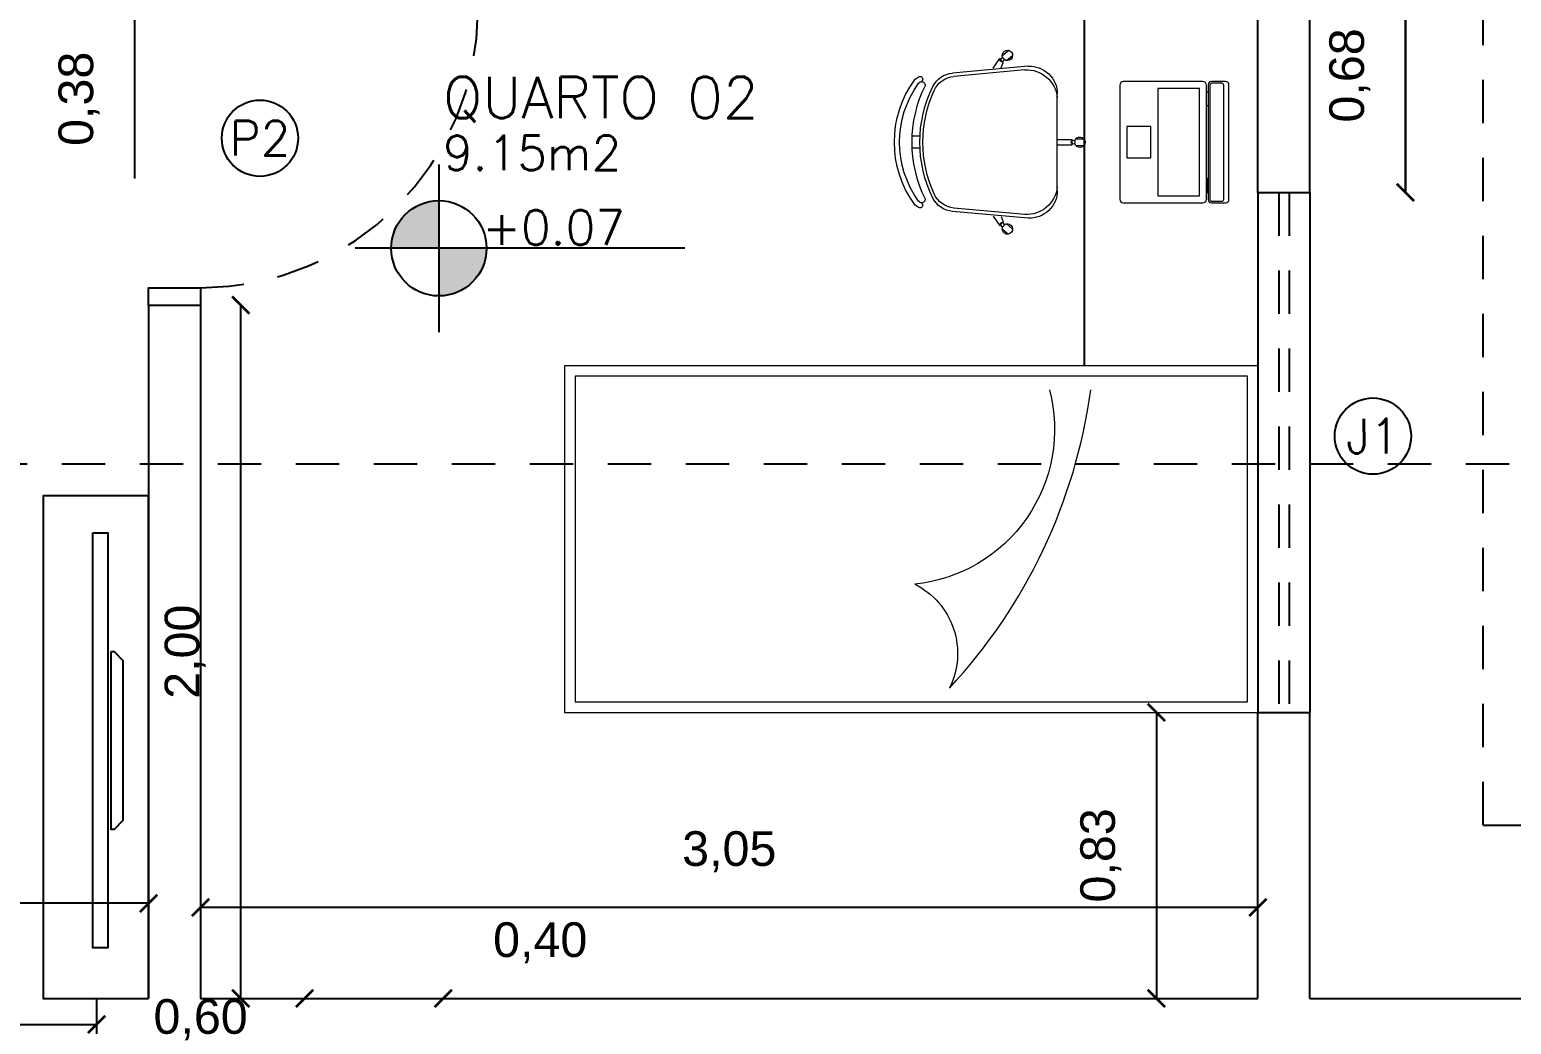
# Model space of a CAD drawing. Header units: millimetres. Extents: x -72 to 470, y 3 to 161.
# Drawn here: x 400.186 to 404.46, y 54.553 to 57.423 of the extents above; entities that cross this region are included whole.
import ezdxf
from ezdxf.enums import TextEntityAlignment as Align

# ---------------------------------------------------------------- set-up
doc = ezdxf.new("R2010")
doc.units = ezdxf.units.MM
doc.linetypes.add('HIDDEN2', pattern=[0.1875, 0.125, -0.0625])
doc.layers.get('0').update_dxf_attribs({"color": 3})
for name, color, linetype in [('003', 3, 'Continuous'), ('AR-MOB', 252, 'Continuous'), ('COTA', 7, 'Continuous'), ('DIVERSOS', 1, 'Continuous'), ('ESQUQDRIA', 2, 'Continuous'), ('JANELAS_EXTERNO', 1, 'Continuous'), ('LAYER2', 5, 'Continuous'), ('Nomes de Ruas', 3, 'Continuous'), ('PROJEÇÃO', 1, 'HIDDEN2'), ('txt_0', 7, 'Continuous'), ('txt_1', 7, 'Continuous')]:
    doc.layers.add(name, color=color, linetype=linetype)
doc.layers.add('E-Lay-9', color=9, linetype='Continuous', lineweight=9)
doc.styles.add('PADRAO_TXT', font='romans.shx')
doc.styles.get("Standard").update_dxf_attribs({"font": 'arial.ttf'})
doc.dimstyles.new('ISO-25', dxfattribs={"dimtxt": 0.1, "dimasz": 0.05, "dimexe": 1.25, "dimexo": 0.625, "dimgap": 0.1, "dimtad": 1, "dimzin": 1, "dimtxsty": 'Standard', "dimblk": 'ARCHTICK', "dimcen": 2.5, "dimse1": 1, "dimse2": 1, "dimazin": 3, "dimtfac": 1, "dimtmove": 0, "dimatfit": 3, "dimldrblk": 'ARCHTICK', "dimfxl": 1, "dimarcsym": 0})

# ---------------------------------------------------------------- blocks, each defined once
blk = doc.blocks.new('sc_codj')
at = {"layer": 'txt_0', "style": 'PADRAO_TXT'}
blk.add_attdef('CODIGO_JANELA', text='', height=1, dxfattribs=at).set_placement((0, 0), align=Align.MIDDLE)
blk = doc.blocks.new('sc_codp')
at = {"layer": 'txt_0', "style": 'PADRAO_TXT'}
blk.add_attdef('CODIGO_PORTA', text='', height=1, dxfattribs=at).set_placement((0, 0), align=Align.MIDDLE)
blk = doc.blocks.new('_ArchTick')
at = {"color": 0, "linetype": 'ByBlock', "const_width": 0.15}
blk.add_lwpolyline([(-0.5, -0.5), (0.5, 0.5)], dxfattribs=at)
blk = doc.blocks.new('*D328')
at = {"layer": 'Defpoints', "color": 0, "transparency": 16777216}
for p in [(403.8792, 54.4781), (405.3792, 54.4781), (405.3792, 54.4037)]:
    blk.add_point(p, dxfattribs=at)
at = {"layer": 'txt_1', "color": 0, "lineweight": -2, "transparency": 16777216}
blk.add_line((403.8792, 54.4037), (405.3792, 54.4037), dxfattribs=at)
at = {"layer": 'txt_1', "color": 0, "lineweight": -2, "transparency": 16777216, "xscale": 0.05, "yscale": 0.05, "zscale": 0.05, "rotation": 180}
blk.add_blockref('_ArchTick', (403.8792, 54.4037), dxfattribs=at)
at = {"layer": 'txt_1', "color": 0, "lineweight": -2, "transparency": 16777216, "xscale": 0.05, "yscale": 0.05, "zscale": 0.05}
blk.add_blockref('_ArchTick', (405.3792, 54.4037), dxfattribs=at)
at = {"layer": 'txt_1', "color": 0, "transparency": 16777216, "insert": (404.6292, 54.5638), "char_height": 0.1, "attachment_point": 5}
blk.add_mtext('1,50', dxfattribs=at)
blk = doc.blocks.new('*D331')
at = {"layer": 'Defpoints', "color": 0, "transparency": 16777216}
for p in [(403.7292, 55.4531), (403.4362, 54.6281), (403.7292, 54.6281)]:
    blk.add_point(p, dxfattribs=at)
at = {"layer": 'txt_1', "color": 0, "lineweight": -2, "transparency": 16777216}
blk.add_line((403.4362, 55.4531), (403.4362, 54.6281), dxfattribs=at)
at = {"layer": 'txt_1', "color": 0, "lineweight": -2, "transparency": 16777216, "xscale": 0.05, "yscale": 0.05, "zscale": 0.05}
for p, rotation in [((403.4362, 55.4531), 90), ((403.4362, 54.6281), 270)]:
    blk.add_blockref('_ArchTick', p, dxfattribs=dict(at, rotation=rotation))
at = {"layer": 'txt_1', "color": 0, "transparency": 16777216, "insert": (403.2761, 55.0406), "char_height": 0.1, "attachment_point": 5, "rotation": 90}
blk.add_mtext('0,83', dxfattribs=at)
blk = doc.blocks.new('*D332')
at = {"layer": 'Defpoints', "color": 0, "transparency": 16777216}
for p in [(400.6792, 56.6281), (400.7949, 56.6281), (400.6792, 54.6281)]:
    blk.add_point(p, dxfattribs=at)
at = {"layer": 'txt_1', "color": 0, "lineweight": -2, "transparency": 16777216}
blk.add_line((400.7949, 54.6281), (400.7949, 56.6281), dxfattribs=at)
at = {"layer": 'txt_1', "color": 0, "lineweight": -2, "transparency": 16777216, "xscale": 0.05, "yscale": 0.05, "zscale": 0.05}
for p, rotation in [((400.7949, 56.6281), 90), ((400.7949, 54.6281), 270)]:
    blk.add_blockref('_ArchTick', p, dxfattribs=dict(at, rotation=rotation))
at = {"layer": 'txt_1', "color": 0, "transparency": 16777216, "insert": (400.6349, 55.6281), "char_height": 0.1, "attachment_point": 5, "rotation": 90}
blk.add_mtext('2,00', dxfattribs=at)
blk = doc.blocks.new('*D344')
at = {"layer": 'Defpoints', "color": 0, "transparency": 16777216}
for p in [(396.8792, 54.9023), (396.8792, 54.6281), (400.5292, 54.6281)]:
    blk.add_point(p, dxfattribs=at)
at = {"layer": 'txt_1', "color": 0, "lineweight": -2, "transparency": 16777216}
blk.add_line((400.5292, 54.9023), (396.8792, 54.9023), dxfattribs=at)
at = {"layer": 'txt_1', "color": 0, "lineweight": -2, "transparency": 16777216, "xscale": 0.05, "yscale": 0.05, "zscale": 0.05, "rotation": 180}
blk.add_blockref('_ArchTick', (396.8792, 54.9023), dxfattribs=at)
at = {"layer": 'txt_1', "color": 0, "lineweight": -2, "transparency": 16777216, "xscale": 0.05, "yscale": 0.05, "zscale": 0.05}
blk.add_blockref('_ArchTick', (400.5292, 54.9023), dxfattribs=at)
at = {"layer": 'txt_1', "color": 0, "transparency": 16777216, "insert": (398.7042, 55.0624), "char_height": 0.1, "attachment_point": 5}
blk.add_mtext('3,65', dxfattribs=at)
blk = doc.blocks.new('A$C76E36590')
at = {"layer": 'AR-MOB', "color": 8}
blk.add_lwpolyline([(-0.4418, -1.0005), (-0.4503, -1.0005), (-0.476, -0.9749), (-0.476, -0.5132), (-0.4503, -0.4875), (-0.4418, -0.4875)], close=True, dxfattribs=at)
blk = doc.blocks.new('Cadeira')
at = {"layer": 'E-Lay-9', "color": 8}
for p, q in [((-0.0093, 0.0535), (-0.0093, 0.0769)), ((0.0096, 0.0535), (0.0096, 0.0769)), ((-0.1393, 0), (0.1393, 0)), ((-0.0075, 0), (-0.0075, 0.0425)), ((-0.0075, 0.0425), (-0.0056, 0.0425)), ((0.0056, 0.0425), (0.0075, 0.0425)), ((0.0075, 0), (0.0075, 0.0425)), ((-0.2192, -0.0836), (-0.1996, -0.3023)), ((0.2192, -0.0836), (0.1996, -0.3023)), ((-0.2087, -0.0936), (-0.1898, -0.2982)), ((0.2087, -0.0936), (0.1898, -0.2982)), ((-0.25, -0.1588), (-0.265, -0.1409)), ((-0.2355, -0.1467), (-0.2505, -0.1288)), ((-0.2398, -0.1647), (-0.2413, -0.1659)), ((-0.2133, -0.1847), (-0.2413, -0.1659)), ((-0.2298, -0.1563), (-0.2313, -0.1575)), ((-0.2144, -0.1618), (-0.2298, -0.1563)), ((0.2133, -0.1847), (0.2413, -0.1659)), ((0.2144, -0.1618), (0.2298, -0.1563)), ((0.2298, -0.1563), (0.2313, -0.1575)), ((0.2355, -0.1467), (0.2505, -0.1288)), ((0.2398, -0.1647), (0.2413, -0.1659)), ((0.25, -0.1588), (0.265, -0.1409)), ((-0.0175, -0.3961), (-0.0175, -0.4196)), ((0.0175, -0.3961), (0.0175, -0.4196))]:
    blk.add_line(p, q, dxfattribs=at)
blk.add_lwpolyline([(0.1631, -0.3812, -0.237888), (-0.1631, -0.3812, 0.605717), (-0.1738, -0.3953, 0.122717), (-0.17, -0.4, 0.323529), (0.17, -0.4, 0.122717), (0.1738, -0.3953, 0.605717)], format="xyb", close=True, dxfattribs=at)
for centre in [(0, 0.0466), (-0.2382, -0.1579), (0.2382, -0.1579)]:
    blk.add_circle(centre, 0.005, dxfattribs=at)
for centre, radius, start, end in [((0.0001, 0.0652), 0.015, 281.6334, 257.4537), ((-0.1393, -0.08), 0.08, 90, 182.5692), ((0, 0.0475), 0.0075, 221.8103, 318.1897), ((0.1393, -0.08), 0.08, 357.4308, 90), ((-0.1202, -0.0886), 0.0887, 95.5925, 183.2522), ((0.1202, -0.0886), 0.0887, 356.7478, 84.4075), ((-0.2502, -0.1438), 0.015, 322.5463, 298.3666), ((-0.2388, -0.1573), 0.0075, 261.8103, 358.1897), ((0.2388, -0.1573), 0.0075, 181.8103, 278.1897), ((0.2502, -0.1438), 0.015, 241.6334, 217.4537), ((-0.1201, -0.2918), 0.07, 185.2999, 245.7361), ((0.1201, -0.2918), 0.07, 294.2639, 354.7001), ((-0.1299, -0.296), 0.07, 185.1212, 243.6047), ((0.1299, -0.296), 0.07, 296.3953, 354.8788), ((0, -0.0343), 0.3622, 243.6047, 296.3953), ((0, -0.0254), 0.3622, 245.7361, 294.2639), ((-0.1819, -0.3961), 0.00782, 29.8109, 225.3255), ((-0.1625, -0.39), 0.0275, 205.1455, 233.4571), ((0, -0.1648), 0.3052, 234.1238, 305.8762), ((-0.1625, -0.39), 0.0125, 205.1455, 233.1301), ((0.1819, -0.3961), 0.00782, 314.6745, 150.1891), ((0.1625, -0.39), 0.0275, 306.5429, 334.8545)]:
    blk.add_arc(centre, radius, start, end, dxfattribs=at)
blk = doc.blocks.new('Notebook')
at = {"layer": 'E-Lay-9', "color": 8}
for p, q in [((-0.175, 0.305), (-0.175, 0.3)), ((-0.175, 0.3), (-0.175, 0.265)), ((0.165, 0.315), (-0.165, 0.315)), ((0.175, 0.3), (0.175, 0.305)), ((0.175, 0.265), (0.175, 0.3)), ((-0.165, 0.255), (0.165, 0.255))]:
    blk.add_line(p, q, dxfattribs=at)
for points in [[(-0.165, 0.26), (0.165, 0.26, 0.414214), (0.17, 0.265), (0.17, 0.295, 0.414214), (0.165, 0.3), (-0.165, 0.3, 0.414214), (-0.17, 0.295), (-0.17, 0.265, 0.414214)], [(-0.165, 0), (0.165, 0, 0.414214), (0.175, 0.01), (0.175, 0.24, 0.414214), (0.165, 0.25), (-0.165, 0.25, 0.414214), (-0.175, 0.24), (-0.175, 0.01, 0.414214)]]:
    blk.add_lwpolyline(points, format="xyb", close=True, dxfattribs=at)
for points in [[(-0.155, 0.11), (0.155, 0.11), (0.155, 0.23), (-0.155, 0.23)], [(-0.105, 0.25), (-0.145, 0.25), (-0.145, 0.255), (-0.105, 0.255)], [(0.105, 0.25), (0.145, 0.25), (0.145, 0.255), (0.105, 0.255)], [(-0.045, 0.02), (0.045, 0.02), (0.045, 0.09), (-0.045, 0.09)]]:
    blk.add_lwpolyline(points, close=True, dxfattribs=at)
for centre, start, end in [((-0.165, 0.305), 90, 180), ((0.165, 0.305), 0, 90), ((-0.165, 0.265), 180, 270), ((0.165, 0.265), 270, 360)]:
    blk.add_arc(centre, 0.01, start, end, dxfattribs=at)
blk = doc.blocks.new('nivel')
at = {"layer": 'DIVERSOS'}
h = blk.add_hatch(color=256, dxfattribs=at)
h.paths.add_polyline_path([(0, 0.1375, 0.414214), (-0.1375, 0), (0, 0)])
h.paths.add_polyline_path([(0, 0), (0, -0.1375, 0.414214), (0.1375, 0)])
for p, q in [((0, 0.2417), (0, -0.2417)), ((0.7095, 0), (-0.2418, 0))]:
    blk.add_line(p, q, dxfattribs=at)
blk.add_circle((0, 0), 0.1375, dxfattribs=at)
blk = doc.blocks.new('*D379')
at = {"layer": 'COTA', "color": 0, "lineweight": -2, "transparency": 16777216}
for p, q in [((400.9792, 54.6281), (401.3792, 54.6281)), ((401.3792, 54.6281), (401.8886, 54.6281))]:
    blk.add_line(p, q, dxfattribs=at)
at = {"layer": 'Defpoints', "color": 0, "transparency": 16777216}
for p in [(401.3792, 54.6281), (400.9792, 54.4781), (401.3792, 54.4781)]:
    blk.add_point(p, dxfattribs=at)
at = {"layer": 'COTA', "color": 0, "lineweight": -2, "transparency": 16777216, "xscale": 0.05, "yscale": 0.05, "zscale": 0.05, "rotation": 180}
blk.add_blockref('_ArchTick', (400.9792, 54.6281), dxfattribs=at)
at = {"layer": 'COTA', "color": 0, "lineweight": -2, "transparency": 16777216, "xscale": 0.05, "yscale": 0.05, "zscale": 0.05}
blk.add_blockref('_ArchTick', (401.3792, 54.6281), dxfattribs=at)
at = {"layer": 'COTA', "color": 0, "transparency": 16777216, "insert": (401.6589, 54.7882), "char_height": 0.1, "attachment_point": 5}
blk.add_mtext('0,40', dxfattribs=at)
blk = doc.blocks.new('*D387')
at = {"layer": 'COTA', "color": 0, "lineweight": -2, "transparency": 16777216}
for p, q in [((400.4887, 57.8781), (400.4887, 57.5031)), ((400.4887, 57.5031), (400.4887, 56.9931))]:
    blk.add_line(p, q, dxfattribs=at)
at = {"layer": 'Defpoints', "color": 0, "transparency": 16777216}
for p in [(400.5292, 57.8781), (400.4887, 57.5031), (400.5292, 57.5031)]:
    blk.add_point(p, dxfattribs=at)
at = {"layer": 'COTA', "color": 0, "lineweight": -2, "transparency": 16777216, "xscale": 0.05, "yscale": 0.05, "zscale": 0.05}
for p, rotation in [((400.4887, 57.8781), 90), ((400.4887, 57.5031), 270)]:
    blk.add_blockref('_ArchTick', p, dxfattribs=dict(at, rotation=rotation))
at = {"layer": 'COTA', "color": 0, "transparency": 16777216, "insert": (400.3286, 57.2231), "char_height": 0.1, "attachment_point": 5, "rotation": 90}
blk.add_mtext('0,38', dxfattribs=at)
blk = doc.blocks.new('*D388')
at = {"layer": 'COTA', "color": 0, "lineweight": -2, "transparency": 16777216}
blk.add_line((404.1545, 57.6281), (404.1545, 56.9531), dxfattribs=at)
at = {"layer": 'Defpoints', "color": 0, "transparency": 16777216}
for p in [(403.7292, 57.6281), (403.7292, 56.9531), (404.1545, 56.9531)]:
    blk.add_point(p, dxfattribs=at)
at = {"layer": 'COTA', "color": 0, "lineweight": -2, "transparency": 16777216, "xscale": 0.05, "yscale": 0.05, "zscale": 0.05}
for p, rotation in [((404.1545, 57.6281), 90), ((404.1545, 56.9531), 270)]:
    blk.add_blockref('_ArchTick', p, dxfattribs=dict(at, rotation=rotation))
at = {"layer": 'COTA', "color": 0, "transparency": 16777216, "insert": (403.9944, 57.2906), "char_height": 0.1, "attachment_point": 5, "rotation": 90}
blk.add_mtext('0,68', dxfattribs=at)
blk = doc.blocks.new('*D326')
at = {"layer": 'COTA', "color": 0, "lineweight": -2, "transparency": 16777216}
blk.add_line((400.6792, 54.8908), (403.7292, 54.8908), dxfattribs=at)
at = {"layer": 'Defpoints', "color": 0, "transparency": 16777216}
for p in [(403.7292, 54.8908), (400.6792, 54.6281), (403.7292, 54.6281)]:
    blk.add_point(p, dxfattribs=at)
at = {"layer": 'COTA', "color": 0, "lineweight": -2, "transparency": 16777216, "xscale": 0.05, "yscale": 0.05, "zscale": 0.05, "rotation": 180}
blk.add_blockref('_ArchTick', (400.6792, 54.8908), dxfattribs=at)
at = {"layer": 'COTA', "color": 0, "lineweight": -2, "transparency": 16777216, "xscale": 0.05, "yscale": 0.05, "zscale": 0.05}
blk.add_blockref('_ArchTick', (403.7292, 54.8908), dxfattribs=at)
at = {"layer": 'COTA', "color": 0, "transparency": 16777216, "insert": (402.2042, 55.0509), "char_height": 0.1, "attachment_point": 5}
blk.add_mtext('3,05', dxfattribs=at)
blk = doc.blocks.new('*D389')
at = {"layer": 'COTA', "color": 0, "lineweight": -2, "transparency": 16777216}
blk.add_line((400.3792, 54.4065), (400.9792, 54.4065), dxfattribs=at)
at = {"layer": 'Defpoints', "color": 0, "transparency": 16777216}
for p in [(400.3792, 54.4781), (400.9792, 54.4781), (400.9792, 54.4065)]:
    blk.add_point(p, dxfattribs=at)
at = {"layer": 'COTA', "color": 0, "lineweight": -2, "transparency": 16777216, "xscale": 0.05, "yscale": 0.05, "zscale": 0.05, "rotation": 180}
blk.add_blockref('_ArchTick', (400.3792, 54.4065), dxfattribs=at)
at = {"layer": 'COTA', "color": 0, "lineweight": -2, "transparency": 16777216, "xscale": 0.05, "yscale": 0.05, "zscale": 0.05}
blk.add_blockref('_ArchTick', (400.9792, 54.4065), dxfattribs=at)
at = {"layer": 'COTA', "color": 0, "transparency": 16777216, "insert": (400.6792, 54.5666), "char_height": 0.1, "attachment_point": 5}
blk.add_mtext('0,60', dxfattribs=at)
blk = doc.blocks.new('*D392')
at = {"layer": 'COTA', "color": 0, "lineweight": -2, "transparency": 16777216}
blk.add_line((404.1545, 56.9531), (404.1545, 58.3781), dxfattribs=at)
at = {"layer": 'Defpoints', "color": 0, "transparency": 16777216}
for p in [(403.8792, 58.3781), (404.1545, 58.3781), (403.8792, 56.9531)]:
    blk.add_point(p, dxfattribs=at)
at = {"layer": 'COTA', "color": 0, "lineweight": -2, "transparency": 16777216, "xscale": 0.05, "yscale": 0.05, "zscale": 0.05}
for p, rotation in [((404.1545, 58.3781), 90), ((404.1545, 56.9531), 270)]:
    blk.add_blockref('_ArchTick', p, dxfattribs=dict(at, rotation=rotation))
at = {"layer": 'COTA', "color": 0, "transparency": 16777216, "insert": (403.9944, 57.6656), "char_height": 0.1, "attachment_point": 5, "rotation": 90}
blk.add_mtext('1,43', dxfattribs=at)
blk = doc.blocks.new('*D393')
at = {"layer": 'COTA', "color": 0, "lineweight": -2, "transparency": 16777216}
blk.add_line((398.3792, 54.5531), (400.3792, 54.5531), dxfattribs=at)
at = {"layer": 'Defpoints', "color": 0, "transparency": 16777216}
for p in [(400.3792, 54.5531), (398.3792, 54.4781), (400.3792, 54.4781)]:
    blk.add_point(p, dxfattribs=at)
at = {"layer": 'COTA', "color": 0, "lineweight": -2, "transparency": 16777216, "xscale": 0.05, "yscale": 0.05, "zscale": 0.05, "rotation": 180}
blk.add_blockref('_ArchTick', (398.3792, 54.5531), dxfattribs=at)
at = {"layer": 'COTA', "color": 0, "lineweight": -2, "transparency": 16777216, "xscale": 0.05, "yscale": 0.05, "zscale": 0.05}
blk.add_blockref('_ArchTick', (400.3792, 54.5531), dxfattribs=at)
at = {"layer": 'COTA', "color": 0, "transparency": 16777216, "insert": (399.3792, 54.7132), "char_height": 0.1, "attachment_point": 5}
blk.add_mtext('2,00', dxfattribs=at)

msp = doc.modelspace()

# ---------------------------------------------------------------- linework, layer by layer
at = {"linetype": 'HIDDEN2'}
for q in [(404.3792, 61.2781), (405.8792, 55.1281)]:
    msp.add_line((404.3792, 55.1281), q, dxfattribs=at)
msp.add_line((400.3792, 54.6281), (400.5292, 54.6281))
at = {"color": 8}
msp.add_lwpolyline([(400.5292, 54.6281), (400.5292, 56.0781), (400.2252, 56.0781), (400.2252, 54.6281)], close=True, dxfattribs=at)
at = {"layer": '003', "color": 8, "ltscale": 0.5}
msp.add_line((403.2293, 56.4531), (403.2293, 57.6281), dxfattribs=at)
at = {"layer": 'AR-MOB', "color": 8}
msp.add_lwpolyline([(400.3685, 55.9706), (400.4113, 55.9706), (400.4113, 54.7736), (400.3685, 54.7736)], close=True, dxfattribs=at)
at = {"layer": 'E-Lay-9', "color": 8}
for points in [[(403.7292, 55.4531), (403.7292, 56.4531), (401.7292, 56.4531), (401.7292, 55.4531)], [(403.6992, 55.4831), (403.6992, 56.4231), (401.7592, 56.4231), (401.7592, 55.4831)]]:
    msp.add_lwpolyline(points, close=True, dxfattribs=at)
msp.add_lwpolyline([(403.1279, 56.3831, -0.460104), (402.7392, 55.8231, -0.414214), (402.8392, 55.5231, 0.154765), (403.2468, 56.3831)], format="xyb", dxfattribs=at)
at = {"layer": 'ESQUQDRIA', "color": 3, "linetype": 'HIDDEN2'}
msp.add_line((410.3043, 56.1695), (387.5778, 56.1695), dxfattribs=at)
at = {"layer": 'JANELAS_EXTERNO'}
for p, q in [((403.7292, 56.9531), (403.7292, 55.4531)), ((403.8792, 56.9531), (403.8792, 55.4531))]:
    msp.add_line(p, q, dxfattribs=at)
at = {"layer": 'LAYER2'}
for p, q in [((403.7292, 56.9531), (403.7292, 57.7781)), ((403.8792, 56.9531), (403.8792, 57.7781)), ((403.7292, 56.9531), (403.8792, 56.9531)), ((400.5292, 56.6281), (400.5292, 54.6281)), ((400.5292, 56.6281), (400.6792, 56.6281)), ((400.6792, 56.6281), (400.6792, 54.6281)), ((403.7292, 54.6281), (403.7292, 55.4531)), ((403.7292, 55.4531), (403.8792, 55.4531)), ((403.8792, 54.6281), (403.8792, 55.4531)), ((400.3792, 54.6281), (400.3792, 54.4781)), ((400.6792, 54.6281), (403.7292, 54.6281)), ((403.8792, 54.6281), (405.3792, 54.6281))]:
    msp.add_line(p, q, dxfattribs=at)
at = {"layer": 'Nomes de Ruas', "linetype": 'HIDDEN2'}
for p, q in [((403.7892, 56.9531), (403.7892, 55.4531)), ((403.8192, 56.9531), (403.8192, 55.4531))]:
    msp.add_line(p, q, dxfattribs=at)
at = {"layer": 'Nomes de Ruas'}
msp.add_lwpolyline([(400.5292, 56.6281), (400.5292, 56.6781), (400.6792, 56.6781), (400.6792, 56.6281)], dxfattribs=at)
at = {"layer": 'PROJEÇÃO'}
msp.add_arc((400.6792, 57.4781), 0.8, 270, 0, dxfattribs=at)
at = {"layer": 'txt_0'}
for centre in [(400.8504, 57.1094), (404.0609, 56.2501)]:
    msp.add_circle(centre, 0.11, dxfattribs=at)

# ---------------------------------------------------------------- block references
at = {"rotation": 270}
msp.add_blockref('Notebook', (403.3306, 57.0979), dxfattribs=at)
msp.add_blockref('nivel', (401.3665, 56.7919))
at = {"layer": 'E-Lay-9', "color": 8, "xscale": -1, "rotation": 270}
msp.add_blockref('Cadeira', (403.1504, 57.0979), dxfattribs=at)
at = {"layer": 'txt_0', "xscale": 0.1, "yscale": 0.1, "zscale": 0.1, "rotation": 0.09999999999995429}
for name, p, values in [('sc_codp', (400.8504, 57.1094), {'CODIGO_PORTA': 'P2'}), ('sc_codj', (404.0609, 56.2501), {'CODIGO_JANELA': 'J1'})]:
    msp.add_blockref(name, p, dxfattribs=at).add_auto_attribs(values)
at = {"layer": 'txt_0', "rotation": 180}
msp.add_blockref('A$C76E36590', (399.9792, 54.6281), dxfattribs=at)

# ---------------------------------------------------------------- texts
at = {"layer": 'LAYER2', "style": 'PADRAO_TXT'}
for s, height, p in [('QUARTO 02', 0.12, (401.3784, 57.1669)), ('9.15m2', 0.1, (401.3784, 57.0169)), ('+0.07', 0.1, (401.492, 56.802))]:
    msp.add_text(s, height=height, dxfattribs=at).set_placement(p)

# ---------------------------------------------------------------- dimensions: what is measured, and where the dimension line sits
at = {"layer": 'COTA'}
for base, p1, p2, picture, middle in [((404.1544767698, 58.3781009874), (403.8792109616, 56.9531009874), (403.8792109616, 58.3781009874), '*D392', (403.9943812718, 57.6656009874)), ((400.4886769282, 57.5031009874), (400.5292109616, 57.8781009874), (400.5292109616, 57.5031009874), '*D387', (400.3285814302, 57.2231214512)), ((404.1544767698, 56.9531009874), (403.7292109616, 57.6281009874), (403.7292109616, 56.9531009874), '*D388', (403.9943812718, 57.2906009874))]:
    dim = msp.add_linear_dim(base=base, p1=p1, p2=p2, angle=90, dimstyle='ISO-25', dxfattribs=at)
    dim.commit()
    dim.dimension.update_dxf_attribs({"geometry": picture, "text_midpoint": middle})
for base, p1, p2, picture, middle in [((403.7292, 54.8908), (400.6792, 54.6281), (403.7292, 54.6281), '*D326', (402.2042, 55.0509)), ((401.3792, 54.6281), (400.9792, 54.4781), (401.3792, 54.4781), '*D379', (401.6589, 54.7882)), ((400.3792, 54.5531), (398.3792, 54.4781), (400.3792, 54.4781), '*D393', (399.3792, 54.7132)), ((400.9792, 54.4065), (400.3792, 54.4781), (400.9792, 54.4781), '*D389', (400.6792, 54.5666))]:
    dim = msp.add_linear_dim(base=base, p1=p1, p2=p2, dimstyle='ISO-25', dxfattribs=at)
    dim.commit()
    dim.dimension.update_dxf_attribs({"geometry": picture, "text_midpoint": middle})
at = {"layer": 'txt_1'}
for base, p1, p2, angle, picture, middle in [((400.7949, 56.6281), (400.6792, 54.6281), (400.6792, 56.6281), 270, '*D332', (400.6349, 55.6281)), ((403.4361610767, 54.6281009874), (403.7292109616, 55.4531009874), (403.7292109616, 54.6281009874), 270, '*D331', (403.2760655787, 55.0406009874)), ((396.8792, 54.9023), (400.5292, 54.6281), (396.8792, 54.6281), 180, '*D344', (398.7042, 55.0624)), ((405.3792, 54.4037), (403.8792, 54.4781), (405.3792, 54.4781), 180, '*D328', (404.6292, 54.5638))]:
    dim = msp.add_linear_dim(base=base, p1=p1, p2=p2, angle=angle, dimstyle='ISO-25', dxfattribs=at)
    dim.commit()
    dim.dimension.update_dxf_attribs({"geometry": picture, "text_midpoint": middle})

doc.saveas('drawing.dxf')
